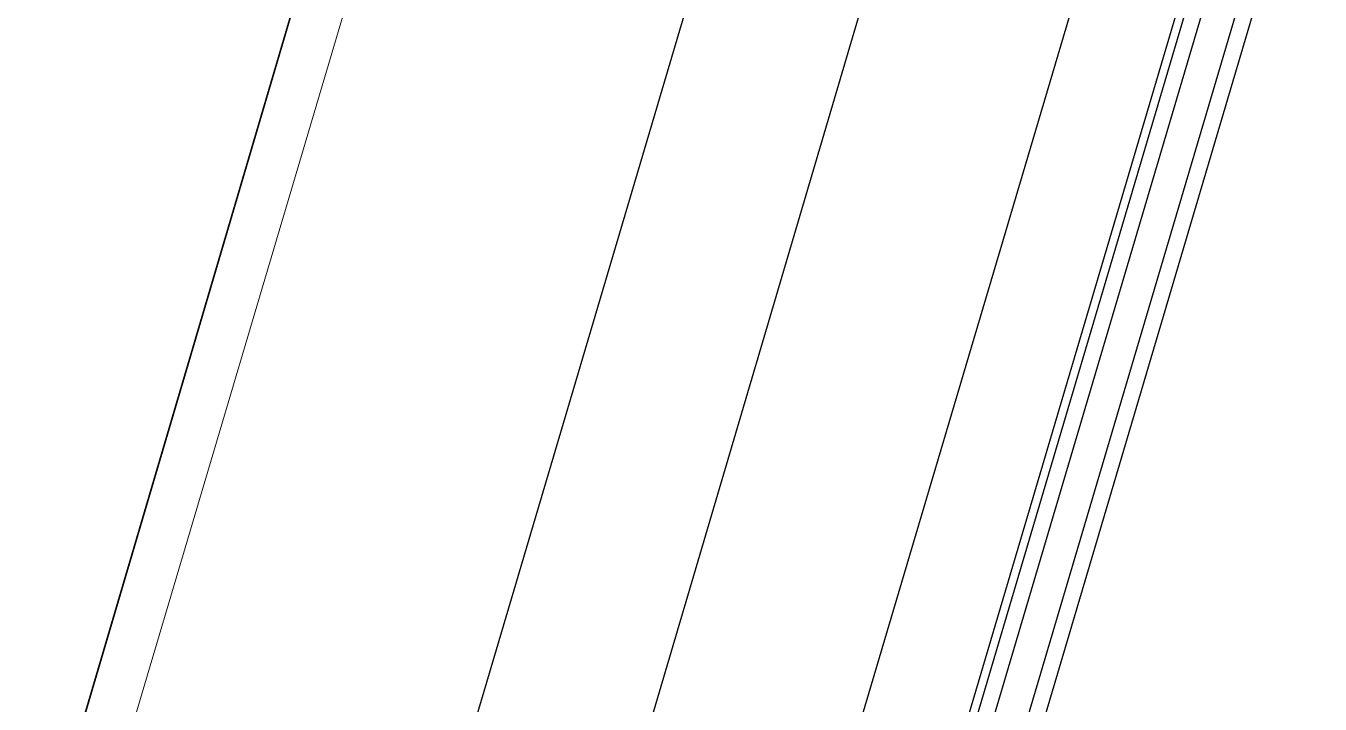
# Model space of a CAD drawing. Header units: millimetres. Extents: x 62878 to 70819, y -67946 to -61850.
# Drawn here: x 67914.59 to 67962.11, y -65708.43 to -65683.52 of the extents above; entities that cross this region are included whole.
import ezdxf

# ---------------------------------------------------------------- set-up
doc = ezdxf.new("R2010")
doc.units = ezdxf.units.MM
doc.layers.add('DOGRAMA', color=171, linetype='Continuous', lineweight=0)
doc.layers.add('GOR-2', color=152, linetype='Continuous', lineweight=20)
doc.layers.add('ÇATI K', color=254, linetype='Continuous')

msp = doc.modelspace()

# ---------------------------------------------------------------- linework, layer by layer
msp.add_lwpolyline([(68896.021, -63031.435), (69030.259, -63071.184), (69185.279, -62547.653), (68892.999, -62461.107, 1.044368), (68063.198, -62298.73, 0.204375), (63106.96, -62494.783, 0.353953), (62932.94, -62997.825), (63753.185, -65779.598), (64154.954, -67142.153), (65336.723, -66792.622), (65336.7, -66829.112), (65270.535, -66829.071, 0.626789), (65270.199, -67369.071), (65531.845, -67369.234, 0.926242), (66130.088, -67369.606), (66391.733, -67369.769, 0.626743), (66392.069, -66829.769), (66326.147, -66829.728), (66326.17, -66793.238), (67506.156, -67144.128), (68467.025, -63899.086), (68625.204, -63946.037), (68896.024, -63031.423)], format="xyb")
at = {"color": 0}
msp.add_lwpolyline([(67888.456, -65804.789), (67931.432, -65658.992), (67872.921, -65641.744), (67829.945, -65787.542)], close=True, dxfattribs=at)
at = {"layer": 'DOGRAMA', "lineweight": -2}
for p, q in [((67942.824, -65717.213), (67955.01, -65676.058)), ((67946.47, -65719.127), (67958.884, -65677.205)), ((67946.543, -65717.824), (67958.596, -65677.119)), ((67947.046, -65719.297), (67959.459, -65677.375)), ((67947.492, -65722.016), (67960.61, -65677.716)), ((67948.096, -65722.09), (67961.185, -65677.886))]:
    msp.add_line(p, q, dxfattribs=at)
msp.add_lwpolyline([(66522.144, -66852.653), (67506.156, -67144.128), (68892.83, -62461.057)], dxfattribs=at)
at = {"layer": 'GOR-2'}
msp.add_line((67758.738, -66248.251), (67942.881, -65626.94), dxfattribs=at)
at = {"layer": 'ÇATI K', "color": 0}
for p, q in [((68230.558, -64714.946), (67736.638, -66390.566)), ((67942.12, -65622.734), (67759.526, -66242.183))]:
    msp.add_line(p, q, dxfattribs=at)

doc.saveas('drawing.dxf')
